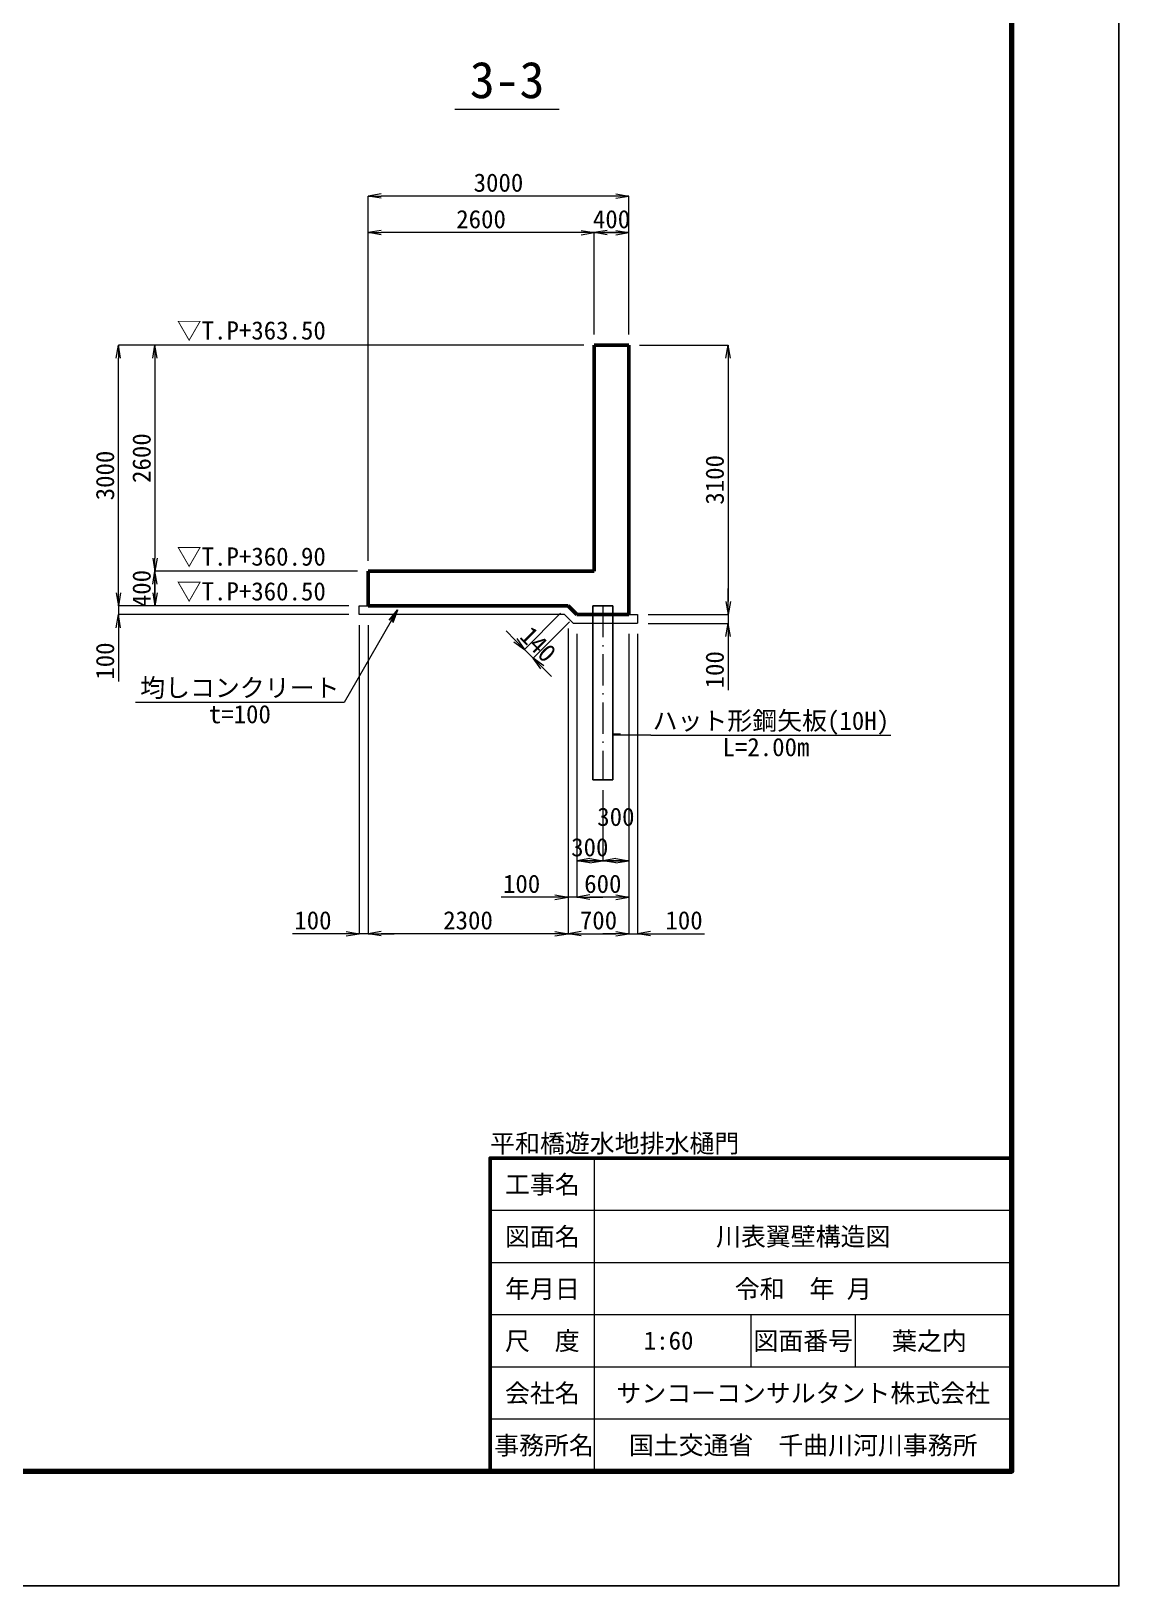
# Model space of a CAD drawing. Header units: millimetres. Extents: x 156724 to 226425, y -17820 to 17820.
# Drawn here: x 207421 to 219930, y -17820 to 58 of the extents above; entities that cross this region are included whole.
import ezdxf
from ezdxf.enums import TextEntityAlignment as Align

# ---------------------------------------------------------------- set-up
doc = ezdxf.new("R2010")
doc.units = ezdxf.units.MM
doc.header["$LTSCALE"] = 60
doc.header["$PDSIZE"] = 300
doc.linetypes.add('SXF_一点短鎖線', pattern=[9.25, 6, -1.5, 0.25, -1.5])
doc.layers.get('Defpoints').update_dxf_attribs({"color": 151})
for name, color, linetype, lineweight in [('D-BMK', 2, 'SXF_一点短鎖線', 13), ('D-STR', 1, 'Continuous', 50), ('D-STR-DIM', 7, 'Continuous', 13), ('D-STR-HTXT', 7, 'Continuous', 13), ('D-STR-STR3', 4, 'Continuous', 25), ('D-STR-STR7', 3, 'Continuous', 13), ('D-STR-TXT', 7, 'Continuous', 13), ('D-TTL', 2, 'Continuous', 140), ('D-TTL-FRAM', 2, 'Continuous', 50), ('D-TTL-LINE', 7, 'Continuous', 13), ('D-TTL-TXT', 7, 'Continuous', 13)]:
    doc.layers.add(name, color=color, linetype=linetype, lineweight=lineweight)
doc.styles.add('MS ゴシック', font='MS Gothic.ttf')
doc.dimstyles.new('DIM-60', dxfattribs={"dimscale": 60, "dimtxt": 3.5, "dimasz": 2.5, "dimexe": 0, "dimexo": 2, "dimgap": 0.8, "dimtad": 1, "dimdec": 0, "dimzin": 0, "dimdsep": 46, "dimtxsty": 'MS ゴシック', "dimblk": 'OPEN', "dimcen": 0.1, "dimclrd": 256, "dimclre": 256, "dimclrt": 256, "dimaunit": 1, "dimadec": 4, "dimazin": 0, "dimtfac": 1, "dimtdec": 0, "dimtmove": 0, "dimatfit": 3, "dimldrblk": 'OPEN', "dimfxl": 1, "dimtolj": 1, "dimtzin": 0, "dimlwd": -1, "dimlwe": -1, "dimarcsym": 0})
doc.dimstyles.new('DIM-60-F', dxfattribs={"dimscale": 60, "dimtxt": 3.5, "dimasz": 2.5, "dimexe": 0, "dimexo": 2, "dimgap": 0.8, "dimtad": 1, "dimdec": 0, "dimzin": 0, "dimdsep": 46, "dimtxsty": 'MS ゴシック', "dimblk": 'OPEN', "dimcen": 0.1, "dimaunit": 1, "dimadec": 4, "dimazin": 0, "dimtfac": 1, "dimtdec": 0, "dimtmove": 2, "dimatfit": 3, "dimldrblk": 'OPEN', "dimfxl": 1, "dimtolj": 1, "dimtzin": 0, "dimlwd": -1, "dimlwe": -1, "dimarcsym": 2})

# ---------------------------------------------------------------- blocks, each defined once
blk = doc.blocks.new('_Open')
at = {"color": 0, "linetype": 'ByBlock', "lineweight": -2}
for p, q in [((-1, 0.17), (0, 0)), ((-1, -0.17), (0, 0)), ((0, 0), (-1, 0))]:
    blk.add_line(p, q, dxfattribs=at)
blk = doc.blocks.new('*D96')
at = {"layer": 'D-STR-DIM', "color": 0, "transparency": 16777216}
for p, q in [((211295, -6772), (211295, -10321)), ((213595, -6813), (213595, -10321)), ((213445, -10321), (211445, -10321))]:
    blk.add_line(p, q, dxfattribs=at)
at = {"layer": 'Defpoints', "color": 0, "transparency": 16777216}
for p in [(211295, -6652), (213595, -6693), (211295, -10321)]:
    blk.add_point(p, dxfattribs=at)
at = {"layer": 'D-STR-DIM', "color": 0, "transparency": 16777216, "xscale": 150, "yscale": 150, "zscale": 150, "rotation": 180}
blk.add_blockref('_Open', (211295, -10321), dxfattribs=at)
at = {"layer": 'D-STR-DIM', "color": 0, "transparency": 16777216, "xscale": 150, "yscale": 150, "zscale": 150}
blk.add_blockref('_Open', (213595, -10321), dxfattribs=at)
at = {"layer": 'D-STR-DIM', "color": 0, "transparency": 16777216, "insert": (212445, -10168), "char_height": 210, "attachment_point": 5, "style": 'MS ゴシック'}
blk.add_mtext('\\A1;2300', dxfattribs=at)
blk = doc.blocks.new('*D97')
at = {"layer": 'D-STR-DIM', "transparency": 16777216}
for p, q in [((213595, -6813), (213595, -9901)), ((213695, -6872), (213695, -9901)), ((213445, -9901), (212827, -9901)), ((213695, -9901), (213595, -9901)), ((213845, -9901), (213995, -9901))]:
    blk.add_line(p, q, dxfattribs=at)
at = {"layer": 'Defpoints', "color": 0, "transparency": 16777216}
for p in [(213595, -6693), (213695, -6752), (213595, -9901)]:
    blk.add_point(p, dxfattribs=at)
at = {"layer": 'D-STR-DIM', "transparency": 16777216, "xscale": 150, "yscale": 150, "zscale": 150}
blk.add_blockref('_Open', (213595, -9901), dxfattribs=at)
at = {"layer": 'D-STR-DIM', "transparency": 16777216, "xscale": 150, "yscale": 150, "zscale": 150, "rotation": 180}
blk.add_blockref('_Open', (213695, -9901), dxfattribs=at)
at = {"layer": 'D-STR-DIM', "transparency": 16777216, "insert": (213061, -9748), "char_height": 210, "attachment_point": 5, "style": 'MS ゴシック'}
blk.add_mtext('\\A1;100', dxfattribs=at)
blk = doc.blocks.new('*D98')
at = {"layer": 'D-STR-DIM', "transparency": 16777216}
for p, q in [((214295, -6872), (214295, -10321)), ((214395, -6872), (214395, -10321)), ((214145, -10321), (213995, -10321)), ((214295, -10321), (214395, -10321)), ((214545, -10321), (215163, -10321))]:
    blk.add_line(p, q, dxfattribs=at)
at = {"layer": 'Defpoints', "color": 0, "transparency": 16777216}
for p in [(214295, -6752), (214395, -6752), (214395, -10321)]:
    blk.add_point(p, dxfattribs=at)
at = {"layer": 'D-STR-DIM', "transparency": 16777216, "xscale": 150, "yscale": 150, "zscale": 150}
blk.add_blockref('_Open', (214295, -10321), dxfattribs=at)
at = {"layer": 'D-STR-DIM', "transparency": 16777216, "xscale": 150, "yscale": 150, "zscale": 150, "rotation": 180}
blk.add_blockref('_Open', (214395, -10321), dxfattribs=at)
at = {"layer": 'D-STR-DIM', "transparency": 16777216, "insert": (214929, -10168), "char_height": 210, "attachment_point": 5, "style": 'MS ゴシック'}
blk.add_mtext('\\A1;100', dxfattribs=at)
blk = doc.blocks.new('*D99')
at = {"layer": 'D-STR-DIM', "color": 0, "transparency": 16777216}
for p, q in [((213695, -6872), (213695, -9901)), ((214295, -6872), (214295, -9901)), ((214145, -9901), (213845, -9901))]:
    blk.add_line(p, q, dxfattribs=at)
at = {"layer": 'Defpoints', "color": 0, "transparency": 16777216}
for p in [(213695, -6752), (214295, -6752), (213695, -9901)]:
    blk.add_point(p, dxfattribs=at)
at = {"layer": 'D-STR-DIM', "color": 0, "transparency": 16777216, "xscale": 150, "yscale": 150, "zscale": 150, "rotation": 180}
blk.add_blockref('_Open', (213695, -9901), dxfattribs=at)
at = {"layer": 'D-STR-DIM', "color": 0, "transparency": 16777216, "xscale": 150, "yscale": 150, "zscale": 150}
blk.add_blockref('_Open', (214295, -9901), dxfattribs=at)
at = {"layer": 'D-STR-DIM', "color": 0, "transparency": 16777216, "insert": (213995, -9748), "char_height": 210, "attachment_point": 5, "style": 'MS ゴシック'}
blk.add_mtext('\\A1;600', dxfattribs=at)
blk = doc.blocks.new('*D100')
at = {"layer": 'D-STR-DIM', "color": 0, "transparency": 16777216}
for p, q in [((214295, -6872), (214295, -9481)), ((213995, -8672), (213995, -9481)), ((214295, -9481), (213995, -9481)), ((214145, -9481), (213995, -9481)), ((214145, -9481), (214295, -9481))]:
    blk.add_line(p, q, dxfattribs=at)
at = {"layer": 'Defpoints', "color": 0, "transparency": 16777216}
for p in [(214295, -6752), (213995, -8552), (213995, -9481)]:
    blk.add_point(p, dxfattribs=at)
at = {"layer": 'D-STR-DIM', "color": 0, "transparency": 16777216, "xscale": 150, "yscale": 150, "zscale": 150, "rotation": 180}
blk.add_blockref('_Open', (213995, -9481), dxfattribs=at)
at = {"layer": 'D-STR-DIM', "color": 0, "transparency": 16777216, "xscale": 150, "yscale": 150, "zscale": 150}
blk.add_blockref('_Open', (214295, -9481), dxfattribs=at)
at = {"layer": 'D-STR-DIM', "color": 0, "transparency": 16777216, "insert": (214145, -9153), "char_height": 210, "attachment_point": 5, "style": 'MS ゴシック'}
blk.add_mtext('\\A1;300\\P ', dxfattribs=at)
blk = doc.blocks.new('*D101')
at = {"layer": 'D-STR-DIM', "color": 0, "transparency": 16777216}
for p, q in [((213695, -6872), (213695, -9481)), ((213995, -8672), (213995, -9481)), ((213995, -9481), (213695, -9481)), ((213845, -9481), (213695, -9481)), ((213845, -9481), (213995, -9481))]:
    blk.add_line(p, q, dxfattribs=at)
at = {"layer": 'Defpoints', "color": 0, "transparency": 16777216}
for p in [(213695, -6752), (213995, -8552), (213695, -9481)]:
    blk.add_point(p, dxfattribs=at)
at = {"layer": 'D-STR-DIM', "color": 0, "transparency": 16777216, "xscale": 150, "yscale": 150, "zscale": 150, "rotation": 180}
blk.add_blockref('_Open', (213695, -9481), dxfattribs=at)
at = {"layer": 'D-STR-DIM', "color": 0, "transparency": 16777216, "xscale": 150, "yscale": 150, "zscale": 150}
blk.add_blockref('_Open', (213995, -9481), dxfattribs=at)
at = {"layer": 'D-STR-DIM', "color": 0, "transparency": 16777216, "insert": (213845, -9328), "char_height": 210, "attachment_point": 5, "style": 'MS ゴシック'}
blk.add_mtext('\\A1;300', dxfattribs=at)
blk = doc.blocks.new('*D102')
at = {"layer": 'D-STR-DIM', "transparency": 16777216}
for p, q in [((211195, -6772), (211195, -10321)), ((211295, -6772), (211295, -10321)), ((211045, -10321), (210427, -10321)), ((211295, -10321), (211195, -10321)), ((211445, -10321), (211595, -10321))]:
    blk.add_line(p, q, dxfattribs=at)
at = {"layer": 'Defpoints', "color": 0, "transparency": 16777216}
for p in [(211195, -6652), (211295, -6652), (211195, -10321)]:
    blk.add_point(p, dxfattribs=at)
at = {"layer": 'D-STR-DIM', "transparency": 16777216, "xscale": 150, "yscale": 150, "zscale": 150}
blk.add_blockref('_Open', (211195, -10321), dxfattribs=at)
at = {"layer": 'D-STR-DIM', "transparency": 16777216, "xscale": 150, "yscale": 150, "zscale": 150, "rotation": 180}
blk.add_blockref('_Open', (211295, -10321), dxfattribs=at)
at = {"layer": 'D-STR-DIM', "transparency": 16777216, "insert": (210661, -10168), "char_height": 210, "attachment_point": 5, "style": 'MS ゴシック'}
blk.add_mtext('\\A1;100', dxfattribs=at)
blk = doc.blocks.new('*D103')
at = {"layer": 'D-STR-DIM', "color": 0, "transparency": 16777216}
for p, q in [((213595, -6813), (213595, -10321)), ((214295, -6872), (214295, -10321)), ((213745, -10321), (214145, -10321))]:
    blk.add_line(p, q, dxfattribs=at)
at = {"layer": 'Defpoints', "color": 0, "transparency": 16777216}
for p in [(213595, -6693), (214295, -6752), (214295, -10321)]:
    blk.add_point(p, dxfattribs=at)
at = {"layer": 'D-STR-DIM', "color": 0, "transparency": 16777216, "xscale": 150, "yscale": 150, "zscale": 150, "rotation": 180}
blk.add_blockref('_Open', (213595, -10321), dxfattribs=at)
at = {"layer": 'D-STR-DIM', "color": 0, "transparency": 16777216, "xscale": 150, "yscale": 150, "zscale": 150}
blk.add_blockref('_Open', (214295, -10321), dxfattribs=at)
at = {"layer": 'D-STR-DIM', "color": 0, "transparency": 16777216, "insert": (213945, -10168), "char_height": 210, "attachment_point": 5, "style": 'MS ゴシック'}
blk.add_mtext('\\A1;700', dxfattribs=at)
blk = doc.blocks.new('*D104')
at = {"layer": 'D-STR-DIM', "color": 0, "transparency": 16777216}
for p, q in [((213510, -6636), (213094, -7052)), ((213610, -6736), (213194, -7152)), ((212988, -6946), (212882, -6840)), ((213094, -7052), (213194, -7152)), ((213300, -7259), (213406, -7365))]:
    blk.add_line(p, q, dxfattribs=at)
at = {"layer": 'Defpoints', "color": 0, "transparency": 16777216}
for p in [(213595, -6552), (213695, -6652), (213194, -7152)]:
    blk.add_point(p, dxfattribs=at)
at = {"layer": 'D-STR-DIM', "color": 0, "transparency": 16777216, "xscale": 150, "yscale": 150, "zscale": 150}
for p, rotation in [((213094, -7052), 315), ((213194, -7152), 135)]:
    blk.add_blockref('_Open', p, dxfattribs=dict(at, rotation=rotation))
at = {"layer": 'D-STR-DIM', "color": 0, "transparency": 16777216, "insert": (213252, -6994), "char_height": 210, "attachment_point": 5, "rotation": 315, "style": 'MS ゴシック'}
blk.add_mtext('\\A1;140', dxfattribs=at)
blk = doc.blocks.new('*D105')
at = {"layer": 'D-STR-DIM', "color": 0, "transparency": 16777216}
for p, q in [((214415, -3552), (215436, -3552)), ((215436, -3702), (215436, -6502)), ((214515, -6652), (215436, -6652))]:
    blk.add_line(p, q, dxfattribs=at)
at = {"layer": 'Defpoints', "color": 0, "transparency": 16777216}
for p in [(214295, -3552), (214395, -6652), (215436, -6652)]:
    blk.add_point(p, dxfattribs=at)
at = {"layer": 'D-STR-DIM', "color": 0, "transparency": 16777216, "xscale": 150, "yscale": 150, "zscale": 150}
for p, rotation in [((215436, -3552), 90), ((215436, -6652), 270)]:
    blk.add_blockref('_Open', p, dxfattribs=dict(at, rotation=rotation))
at = {"layer": 'D-STR-DIM', "color": 0, "transparency": 16777216, "insert": (215283, -5102), "char_height": 210, "attachment_point": 5, "rotation": 90, "style": 'MS ゴシック'}
blk.add_mtext('\\A1;3100', dxfattribs=at)
blk = doc.blocks.new('*D106')
at = {"layer": 'D-STR-DIM', "transparency": 16777216}
for p, q in [((215436, -6502), (215436, -6352)), ((214515, -6652), (215436, -6652)), ((214515, -6752), (215436, -6752)), ((215436, -6652), (215436, -6752)), ((215436, -6902), (215436, -7520))]:
    blk.add_line(p, q, dxfattribs=at)
at = {"layer": 'Defpoints', "color": 0, "transparency": 16777216}
for p in [(214395, -6652), (214395, -6752), (215436, -6752)]:
    blk.add_point(p, dxfattribs=at)
at = {"layer": 'D-STR-DIM', "transparency": 16777216, "xscale": 150, "yscale": 150, "zscale": 150}
for p, rotation in [((215436, -6652), 270), ((215436, -6752), 90)]:
    blk.add_blockref('_Open', p, dxfattribs=dict(at, rotation=rotation))
at = {"layer": 'D-STR-DIM', "transparency": 16777216, "insert": (215283, -7286), "char_height": 210, "attachment_point": 5, "rotation": 90, "style": 'MS ゴシック'}
blk.add_mtext('\\A1;100', dxfattribs=at)
blk = doc.blocks.new('*D107')
at = {"layer": 'D-STR-DIM', "color": 0, "transparency": 16777216}
for p, q in [((211295, -6032), (211295, -1839)), ((214145, -1839), (211445, -1839)), ((214295, -3432), (214295, -1839))]:
    blk.add_line(p, q, dxfattribs=at)
at = {"layer": 'Defpoints', "color": 0, "transparency": 16777216}
for p in [(211295, -1839), (214295, -3552), (211295, -6152)]:
    blk.add_point(p, dxfattribs=at)
at = {"layer": 'D-STR-DIM', "color": 0, "transparency": 16777216, "xscale": 150, "yscale": 150, "zscale": 150, "rotation": 180}
blk.add_blockref('_Open', (211295, -1839), dxfattribs=at)
at = {"layer": 'D-STR-DIM', "color": 0, "transparency": 16777216, "xscale": 150, "yscale": 150, "zscale": 150}
blk.add_blockref('_Open', (214295, -1839), dxfattribs=at)
at = {"layer": 'D-STR-DIM', "color": 0, "transparency": 16777216, "insert": (212795, -1686), "char_height": 210, "attachment_point": 5, "style": 'MS ゴシック'}
blk.add_mtext('\\A1;3000', dxfattribs=at)
blk = doc.blocks.new('*D108')
at = {"layer": 'D-STR-DIM', "color": 0, "transparency": 16777216}
for p, q in [((213895, -3432), (213895, -2259)), ((213895, -2259), (214295, -2259)), ((214145, -2259), (213995, -2259)), ((214045, -2259), (214195, -2259)), ((214295, -3432), (214295, -2259))]:
    blk.add_line(p, q, dxfattribs=at)
at = {"layer": 'Defpoints', "color": 0, "transparency": 16777216}
for p in [(214295, -2259), (213895, -3552), (214295, -3552)]:
    blk.add_point(p, dxfattribs=at)
at = {"layer": 'D-STR-DIM', "color": 0, "transparency": 16777216, "xscale": 150, "yscale": 150, "zscale": 150, "rotation": 180}
blk.add_blockref('_Open', (213895, -2259), dxfattribs=at)
at = {"layer": 'D-STR-DIM', "color": 0, "transparency": 16777216, "xscale": 150, "yscale": 150, "zscale": 150}
blk.add_blockref('_Open', (214295, -2259), dxfattribs=at)
at = {"layer": 'D-STR-DIM', "color": 0, "transparency": 16777216, "insert": (214095, -2106), "char_height": 210, "attachment_point": 5, "style": 'MS ゴシック'}
blk.add_mtext('\\A1;400', dxfattribs=at)
blk = doc.blocks.new('*D109')
at = {"layer": 'D-STR-DIM', "color": 0, "transparency": 16777216}
for p, q in [((211295, -6032), (211295, -2259)), ((213745, -2259), (211445, -2259)), ((213895, -3432), (213895, -2259))]:
    blk.add_line(p, q, dxfattribs=at)
at = {"layer": 'Defpoints', "color": 0, "transparency": 16777216}
for p in [(211295, -2259), (213895, -3552), (211295, -6152)]:
    blk.add_point(p, dxfattribs=at)
at = {"layer": 'D-STR-DIM', "color": 0, "transparency": 16777216, "xscale": 150, "yscale": 150, "zscale": 150, "rotation": 180}
blk.add_blockref('_Open', (211295, -2259), dxfattribs=at)
at = {"layer": 'D-STR-DIM', "color": 0, "transparency": 16777216, "xscale": 150, "yscale": 150, "zscale": 150}
blk.add_blockref('_Open', (213895, -2259), dxfattribs=at)
at = {"layer": 'D-STR-DIM', "color": 0, "transparency": 16777216, "insert": (212595, -2106), "char_height": 210, "attachment_point": 5, "style": 'MS ゴシック'}
blk.add_mtext('\\A1;2600', dxfattribs=at)
blk = doc.blocks.new('*D110')
at = {"layer": 'D-STR-DIM', "color": 0, "transparency": 16777216}
for p, q in [((213775, -3552), (208845, -3552)), ((208845, -3702), (208845, -6002)), ((211175, -6152), (208845, -6152))]:
    blk.add_line(p, q, dxfattribs=at)
at = {"layer": 'Defpoints', "color": 0, "transparency": 16777216}
for p in [(213895, -3552), (208845, -6152), (211295, -6152)]:
    blk.add_point(p, dxfattribs=at)
at = {"layer": 'D-STR-DIM', "color": 0, "transparency": 16777216, "xscale": 150, "yscale": 150, "zscale": 150}
for p, rotation in [((208845, -3552), 90), ((208845, -6152), 270)]:
    blk.add_blockref('_Open', p, dxfattribs=dict(at, rotation=rotation))
at = {"layer": 'D-STR-DIM', "color": 0, "transparency": 16777216, "insert": (208692, -4852), "char_height": 210, "attachment_point": 5, "rotation": 90, "style": 'MS ゴシック'}
blk.add_mtext('\\A1;2600', dxfattribs=at)
blk = doc.blocks.new('*D111')
at = {"layer": 'D-STR-DIM', "color": 0, "transparency": 16777216}
for p, q in [((211175, -6152), (208845, -6152)), ((208845, -6152), (208845, -6552)), ((208845, -6402), (208845, -6252)), ((208845, -6302), (208845, -6452)), ((211075, -6552), (208845, -6552))]:
    blk.add_line(p, q, dxfattribs=at)
at = {"layer": 'Defpoints', "color": 0, "transparency": 16777216}
for p in [(211295, -6152), (208845, -6552), (211195, -6552)]:
    blk.add_point(p, dxfattribs=at)
at = {"layer": 'D-STR-DIM', "color": 0, "transparency": 16777216, "xscale": 150, "yscale": 150, "zscale": 150}
for p, rotation in [((208845, -6152), 90), ((208845, -6552), 270)]:
    blk.add_blockref('_Open', p, dxfattribs=dict(at, rotation=rotation))
at = {"layer": 'D-STR-DIM', "color": 0, "transparency": 16777216, "insert": (208692, -6352), "char_height": 210, "attachment_point": 5, "rotation": 90, "style": 'MS ゴシック'}
blk.add_mtext('\\A1;400', dxfattribs=at)
blk = doc.blocks.new('*D112')
at = {"layer": 'D-STR-DIM', "transparency": 16777216}
for p, q in [((208425, -6402), (208425, -6252)), ((211075, -6552), (208425, -6552)), ((208425, -6552), (208425, -6652)), ((211075, -6652), (208425, -6652)), ((208425, -6802), (208425, -7420))]:
    blk.add_line(p, q, dxfattribs=at)
at = {"layer": 'Defpoints', "color": 0, "transparency": 16777216}
for p in [(211195, -6552), (208425, -6652), (211195, -6652)]:
    blk.add_point(p, dxfattribs=at)
at = {"layer": 'D-STR-DIM', "transparency": 16777216, "xscale": 150, "yscale": 150, "zscale": 150}
for p, rotation in [((208425, -6552), 270), ((208425, -6652), 90)]:
    blk.add_blockref('_Open', p, dxfattribs=dict(at, rotation=rotation))
at = {"layer": 'D-STR-DIM', "transparency": 16777216, "insert": (208272, -7186), "char_height": 210, "attachment_point": 5, "rotation": 90, "style": 'MS ゴシック'}
blk.add_mtext('\\A1;100', dxfattribs=at)
blk = doc.blocks.new('*D113')
at = {"layer": 'D-STR-DIM', "color": 0, "transparency": 16777216}
for p, q in [((213775, -3552), (208425, -3552)), ((208425, -6402), (208425, -3702)), ((211075, -6552), (208425, -6552))]:
    blk.add_line(p, q, dxfattribs=at)
at = {"layer": 'Defpoints', "color": 0, "transparency": 16777216}
for p in [(208425, -3552), (213895, -3552), (211195, -6552)]:
    blk.add_point(p, dxfattribs=at)
at = {"layer": 'D-STR-DIM', "color": 0, "transparency": 16777216, "xscale": 150, "yscale": 150, "zscale": 150}
for p, rotation in [((208425, -3552), 90), ((208425, -6552), 270)]:
    blk.add_blockref('_Open', p, dxfattribs=dict(at, rotation=rotation))
at = {"layer": 'D-STR-DIM', "color": 0, "transparency": 16777216, "insert": (208272, -5052), "char_height": 210, "attachment_point": 5, "rotation": 90, "style": 'MS ゴシック'}
blk.add_mtext('\\A1;3000', dxfattribs=at)

msp = doc.modelspace()

# ---------------------------------------------------------------- linework, layer by layer
at = {"layer": 'D-BMK'}
msp.add_line((213994.8, -6551.6), (213994.8, -8551.6), dxfattribs=at)
at = {"layer": 'D-STR'}
for p, q in [((213894.8, -3551.6), (213894.8, -6151.6)), ((213894.8, -3551.6), (214294.8, -3551.6)), ((214294.8, -3551.6), (214294.8, -6651.6)), ((211294.8, -6151.6), (211294.8, -6551.6)), ((213894.8, -6151.6), (211294.8, -6151.6)), ((213594.8, -6551.6), (211294.8, -6551.6)), ((213594.8, -6551.6), (213694.8, -6651.6)), ((213694.8, -6651.6), (214294.8, -6651.6))]:
    msp.add_line(p, q, dxfattribs=at)
at = {"layer": 'D-STR-HTXT'}
for p, q in [((211020.8, -7660.8), (208620.8, -7660.8)), ((214109.8, -8021.5), (214199.8, -8021.5)), ((214547.5, -8039.5), (214109.8, -8039.5)), ((214547.5, -8039.5), (217307.5, -8039.5))]:
    msp.add_line(p, q, dxfattribs=at)
at = {"layer": 'D-STR-STR3'}
for p, q in [((213879.8, -6551.6), (213879.8, -8551.6)), ((213879.8, -6551.6), (214109.8, -6551.6)), ((214109.8, -6551.6), (214109.8, -8551.6)), ((213879.8, -8551.6), (214109.8, -8551.6))]:
    msp.add_line(p, q, dxfattribs=at)
at = {"layer": 'D-STR-STR7'}
for p, q in [((211194.8, -6551.6), (211294.8, -6551.6)), ((213553.4, -6651.6), (213653.4, -6751.6)), ((213653.4, -6751.6), (214394.8, -6751.6)), ((214294.8, -6651.6), (214394.8, -6651.6)), ((214394.8, -6651.6), (214394.8, -6751.6))]:
    msp.add_line(p, q, dxfattribs=at)
msp.add_lwpolyline([(213553.4, -6651.6), (211194.8, -6651.6), (211194.8, -6551.6)], dxfattribs=at)
at = {"layer": 'D-TTL'}
msp.add_lwpolyline([(170699.5, 16500), (170699.5, -16500), (218699.5, -16500), (218699.5, 16500)], close=True, dxfattribs=at)
at = {"layer": 'D-TTL-FRAM'}
msp.add_lwpolyline([(212699.5, -16500), (212699.5, -12900), (218699.5, -12900)], dxfattribs=at)
at = {"layer": 'D-TTL-LINE'}
for p, q in [((212294.8, -839.3), (213494.8, -839.3)), ((213899.5, -16500), (213899.5, -12900)), ((212699.5, -13500), (218699.5, -13500)), ((212699.5, -14100), (218699.5, -14100)), ((212699.5, -14700), (218699.5, -14700)), ((215699.5, -15300), (215699.5, -14700)), ((216899.5, -15300), (216899.5, -14700)), ((212699.5, -15300), (218699.5, -15300)), ((212699.5, -15900), (218699.5, -15900))]:
    msp.add_line(p, q, dxfattribs=at)
at = {"layer": 'Defpoints', "color": 1}
msp.add_lwpolyline([(169469.5, 17820), (169469.5, -17820), (219929.5, -17820), (219929.5, 17820)], close=True, dxfattribs=at)

# ---------------------------------------------------------------- texts
at = {"layer": 'D-STR-TXT', "style": 'MS ゴシック'}
for s, p in [('▽T.P+363.50', (209094.8, -3551.6)), ('▽T.P+360.90', (209094.8, -6151.6)), ('▽T.P+360.50', (209094.8, -6551.6))]:
    msp.add_text(s, height=210, dxfattribs=at).set_placement(p, align=Align.BOTTOM_LEFT)
for s, p in [('均しコンクリート', (209820.8, -7660.8)), ('ハット形鋼矢板(10H)', (215927.5, -8039.5))]:
    msp.add_text(s, height=210, dxfattribs=at).set_placement(p, align=Align.BOTTOM_CENTER)
for s, p in [('t=100', (209820.8, -7690.8)), ('L=2.00m', (215871, -8069.5))]:
    msp.add_text(s, height=210, dxfattribs=at).set_placement(p, align=Align.TOP_CENTER)
at = {"layer": 'D-TTL-TXT', "style": 'MS ゴシック'}
msp.add_text('3-3', height=420, dxfattribs=at).set_placement((212894.8, -839.3), align=Align.BOTTOM_CENTER)
msp.add_text('平和橋遊水地排水樋門', height=210, dxfattribs=at).set_placement((212699.5, -12900), align=Align.BOTTOM_LEFT)
for s, p in [('工事名', (213299.5, -13200)), ('図面名', (213299.5, -13800)), ('川表翼壁構造図', (216299.5, -13800)), ('年月日', (213299.5, -14400)), ('令和  年 月', (216299.5, -14400)), ('尺\u3000度', (213299.5, -15000)), ('1:60', (214751.4, -15000)), ('図面番号', (216299.5, -15000)), ('葉之内', (217751.4, -15000)), ('会社名', (213299.5, -15600)), ('サンコーコンサルタント株式会社', (216299.5, -15600)), ('事務所名', (213318.8, -16200)), ('国土交通省\u3000千曲川河川事務所', (216299.5, -16200))]:
    msp.add_text(s, height=210, dxfattribs=at).set_placement(p, align=Align.MIDDLE)

# ---------------------------------------------------------------- dimensions: what is measured, and where the dimension line sits
at = {"layer": 'D-STR-DIM'}
for base, p1, p2, picture, middle in [((211294.8, -1839.3), (214294.8, -3551.6), (211294.8, -6151.6), '*D107', (212794.8, -1686.3)), ((211294.8, -2259.3), (213894.8, -3551.6), (211294.8, -6151.6), '*D109', (212594.8, -2106.3)), ((214294.8, -2259.3), (213894.8, -3551.6), (214294.8, -3551.6), '*D108', (214094.8, -2106.3)), ((211294.8, -10320.6), (213594.8, -6693), (211294.8, -6651.6), '*D96', (212444.8, -10167.6)), ((214294.8, -10320.6), (213594.8, -6693), (214294.8, -6751.6), '*D103', (213944.8, -10167.6)), ((213694.8, -9480.6), (213994.8, -8551.6), (213694.8, -6751.6), '*D101', (213844.8, -9327.6)), ((213694.8, -9900.6), (214294.8, -6751.6), (213694.8, -6751.6), '*D99', (213994.8, -9747.6))]:
    dim = msp.add_linear_dim(base=base, p1=p1, p2=p2, dimstyle='DIM-60-F', override={"dimtix": 1}, dxfattribs=at)
    dim.commit()
    dim.dimension.update_dxf_attribs({"geometry": picture, "text_midpoint": middle})
for base, p1, p2, angle, override, picture, middle in [((208424.8, -3551.6), (211194.8, -6551.6), (213894.8, -3551.6), 90, {"dimtix": 1}, '*D113', (208271.8, -5051.6)), ((208844.8, -6151.6), (213894.8, -3551.6), (211294.8, -6151.6), 90, {"dimtix": 1}, '*D110', (208691.8, -4851.6)), ((215435.7, -6651.6), (214294.8, -3551.6), (214394.8, -6651.6), 90, {"dimtix": 1}, '*D105', (215282.7, -5101.6)), ((208844.8, -6551.6), (211294.8, -6151.6), (211194.8, -6551.6), 90, {"dimtix": 1}, '*D111', (208691.8, -6351.6)), ((213194, -7152.5), (213594.8, -6551.6), (213694.8, -6651.6), 315, {"dimrnd": 10, "dimtix": 1}, '*D104', (213252.2, -6994.3))]:
    dim = msp.add_linear_dim(base=base, p1=p1, p2=p2, angle=angle, dimstyle='DIM-60-F', override=override, dxfattribs=at)
    dim.commit()
    dim.dimension.update_dxf_attribs({"geometry": picture, "text_midpoint": middle})
for base, p1, p2, picture, middle in [((208424.8, -6651.6), (211194.8, -6551.6), (211194.8, -6651.6), '*D112', (208424.8, -7185.6)), ((215435.7, -6751.6), (214394.8, -6651.6), (214394.8, -6751.6), '*D106', (215435.7, -7285.6))]:
    dim = msp.add_linear_dim(base=base, p1=p1, p2=p2, angle=90, dimstyle='DIM-60', dxfattribs=at)
    dim.commit()
    dim.dimension.update_dxf_attribs({"geometry": picture, "text_midpoint": middle, "dimtype": 160})
for base, p1, p2, picture, middle in [((211194.8, -10320.6), (211294.8, -6651.6), (211194.8, -6651.6), '*D102', (210660.8, -10320.6)), ((214394.8, -10320.6), (214294.8, -6751.6), (214394.8, -6751.6), '*D98', (214928.9, -10320.6))]:
    dim = msp.add_linear_dim(base=base, p1=p1, p2=p2, dimstyle='DIM-60', dxfattribs=at)
    dim.commit()
    dim.dimension.update_dxf_attribs({"geometry": picture, "text_midpoint": middle, "dimtype": 160})
dim = msp.add_linear_dim(base=(213594.8, -9900.6), p1=(213694.8, -6751.6), p2=(213594.8, -6693), dimstyle='DIM-60', dxfattribs=at)
dim.commit()
dim.dimension.update_dxf_attribs({"geometry": '*D97', "text_midpoint": (213060.8, -9747.6)})
dim = msp.add_linear_dim(base=(213994.8, -9480.6), p1=(214294.8, -6751.6), p2=(213994.8, -8551.6), text='<>\\P ', dimstyle='DIM-60-F', override={"dimtix": 1}, dxfattribs=at)
dim.commit()
dim.dimension.update_dxf_attribs({"geometry": '*D100', "text_midpoint": (214144.8, -9152.6)})

# ---------------------------------------------------------------- leaders
at = {"layer": 'D-STR-HTXT'}
msp.add_leader([(211634.2, -6598.2), (211020.8, -7660.8)], dimstyle='DIM-60-F', override={"dimtad": 0}, dxfattribs=at)

doc.saveas('drawing.dxf')
